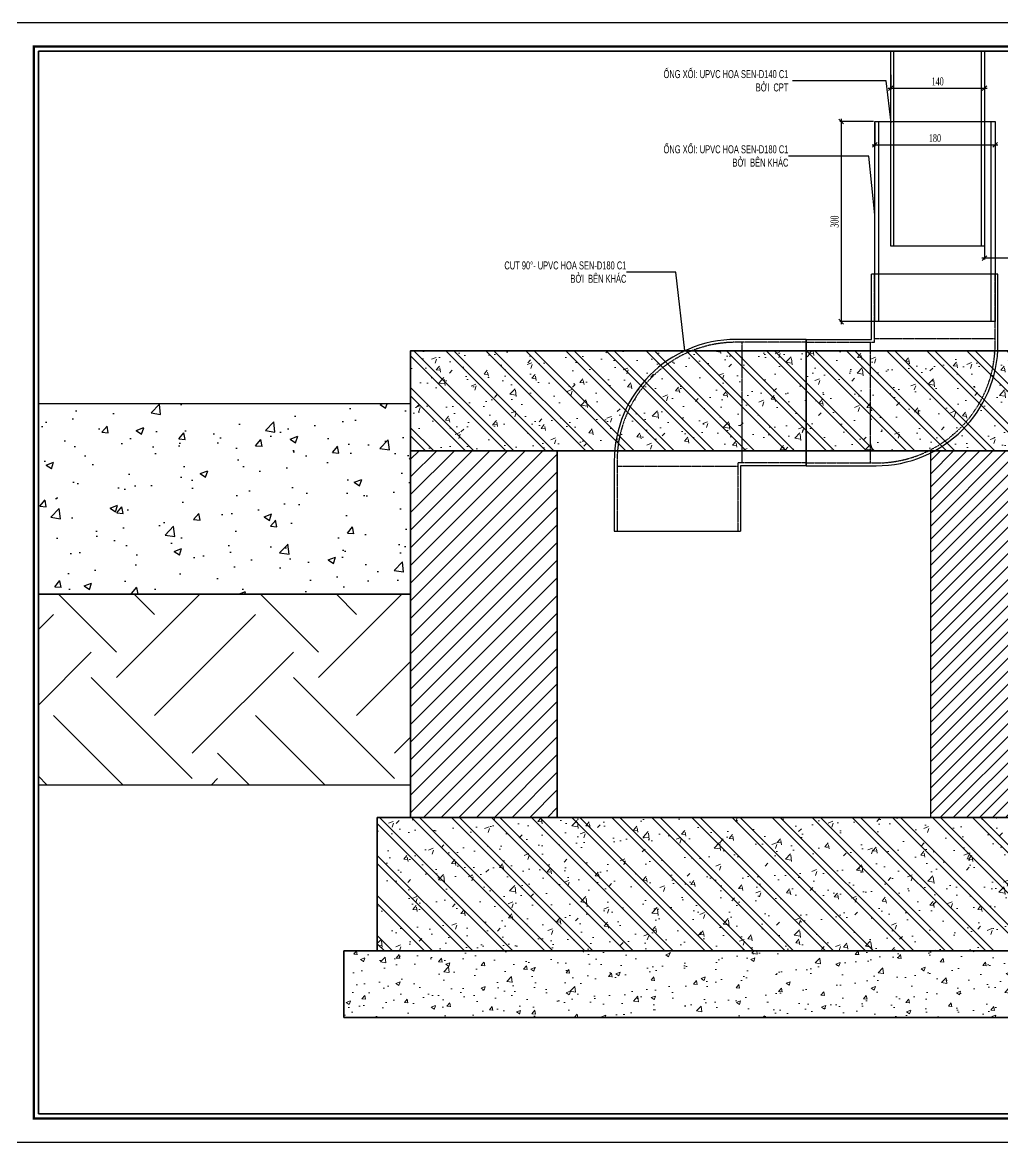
# Model space of a CAD drawing. Header units: inches. Extents: x 1359 to 46357, y -3807 to 191.
# Drawn here: x 27301.5 to 27668.9, y -1109.3 to -689.3 of the extents above; entities that cross this region are included whole.
import ezdxf
from ezdxf.enums import TextEntityAlignment as Align

# ---------------------------------------------------------------- set-up
doc = ezdxf.new("R2010")
doc.units = ezdxf.units.IN
doc.header["$MEASUREMENT"] = 0
doc.linetypes.add('DASHED2', pattern=[9.525, 6.35, -3.175])
doc.linetypes.add('HIDDEN', pattern=[0.375, 0.25, -0.125])
for name, color, linetype in [('2', 2, 'Continuous'), ('3', 3, 'Continuous'), ('A-TUONG', 253, 'Continuous'), ('DASHED', 8, 'DASHED2'), ('DOWNPOUT', 52, 'Continuous'), ('flashing', 6, 'Continuous'), ('ROOFING', 4, 'Continuous')]:
    doc.layers.add(name, color=color, linetype=linetype)
for name, color, linetype, lineweight in [('A-HATCH', 251, 'Continuous', 9), ('Cat', 1, 'Continuous', 35), ('Z-DIMENSIONS-LINES', 1, 'Continuous', 0)]:
    doc.layers.add(name, color=color, linetype=linetype, lineweight=lineweight)
doc.styles.add('ST1', font='vntimeh.shx', dxfattribs={"width": 0.6})
doc.styles.add('ST1H', font='vnshxh.shx', dxfattribs={"width": 0.7})
doc.styles.add('ST4', font='VHARIALN.TTF')
doc.dimstyles.new('3', dxfattribs={"dimtxt": 3.5, "dimasz": 1.8, "dimexe": 1, "dimexo": 0, "dimgap": 1, "dimtad": 1, "dimdec": 0, "dimlfac": 3, "dimzin": 0, "dimdsep": 46, "dimtxsty": 'ST1H', "dimblk": 'OBLIQUE', "dimcen": 1, "dimdle": 1, "dimclrd": 8, "dimclre": 8, "dimclrt": 3, "dimadec": 0, "dimazin": 0, "dimtfac": 1, "dimtdec": 0, "dimtix": 1, "dimtofl": 0, "dimtmove": 1, "dimatfit": 3, "dimfxl": 0.18, "dimtfill": 1, "dimtolj": 1, "dimtzin": 0, "dimlwd": -1, "dimlwe": -1, "dimarcsym": 1})
doc.dimstyles.new('4', dxfattribs={"dimtxt": 3, "dimasz": 1.8, "dimexe": 0.5, "dimexo": 0.5, "dimgap": 1, "dimtad": 1, "dimdec": 0, "dimlfac": 4, "dimzin": 0, "dimdsep": 46, "dimtxsty": 'ST1', "dimblk": 'OBLIQUE', "dimcen": 1, "dimdle": 1, "dimclrd": 8, "dimclre": 8, "dimclrt": 3, "dimadec": 0, "dimazin": 0, "dimtfac": 1, "dimtdec": 0, "dimtix": 1, "dimtmove": 0, "dimatfit": 3, "dimfxl": 0.18, "dimtfill": 1, "dimtolj": 1, "dimtzin": 0, "dimlwd": -1, "dimlwe": -1, "dimarcsym": 1})

# ---------------------------------------------------------------- blocks, each defined once
blk = doc.blocks.new('A$C4AE13D6C')
at = {"layer": 'A-HATCH', "linetype": 'ByBlock'}
h = blk.add_hatch(dxfattribs=at)
h.set_pattern_fill('1BETONG2-BOP', color=256, scale=3.333333, style=0, pattern_type=2)
h.set_pattern_definition([(50, (-1081080.09, -231003.236), (23.90867275, -2.09173783), [2.5, -27.5]), (355, (-1081080.09, -231003.236), (-4.62504445, 25.0730711), [2, -22]), (100.4514, (-1081078.098, -231003.41), (19.28364606, 22.98131807), [2.124673, -23.37140373]), (46.1842, (-1081080.09, -230996.57), (35.5747016, -5.5173005), [3.75, -41.25]), (96.6356, (-1081077.126, -230997.03), (31.1554235, 32.4705957), [3.1870096, -35.0571]), (351.1842, (-1081080.09, -230996.57), (31.1553982, 32.47062), [3, -33]), (21, (-1081076.757, -230998.236), (19.89690174, -13.4206297), [2.5, -27.5]), (226, (-1081076.757, -230998.236), (22.39607075, -12.1846603), [2, -22]), (71.4514, (-1081075.099, -230999.354), (28.00742095, 10.75101656), [2.124673, -23.37140373]), (67.5, (-1081080.09, -231003.236), (-5.19720611, 9.81248206), [0, -21.73333333, 0, -22.33333333, 0, -22.08333333]), (4.5, (-1081080.09, -231003.236), (9.4450308, 12.67010628), [0, -12.73333333, 0, -21.23333333, 0, -8.41666667]), (327.5, (-1081087.5235, -231003.236), (17.794081206, -0.75182906), [0, -8.33333333, 0, -26, 0, -34.5]), (317.5, (-1081090.857, -231003.236), (19.43953898, 3.33683274), [0, -10.83333333, 0, -17.26666667, 0, -24.5]), (315, (-1081080.09, -231003.236), (10.01734607, 10.01734607), []), (315, (-1081080.09, -230999.152), (10.01734607, 10.01734607), [])])
h.paths.add_polyline_path([(33.33, 283.33), (33.33, 333.33), (366.67, 333.33), (366.67, 283.33)])
h = blk.add_hatch(dxfattribs=at)
h.set_pattern_fill('ANSI31', color=256, scale=50, style=0)
h.set_pattern_definition([(45, (-74774.464, 13259.838), (-4.4194174, 4.4194174), [])])
h.paths.add_polyline_path([(33.33, 100), (106.67, 100), (106.67, 283.33), (33.33, 283.33)])
h = blk.add_hatch(dxfattribs=at)
h.set_pattern_fill('ANSI31', color=256, scale=37, style=0)
h.set_pattern_definition([(45, (-1081080.09, -230953.236), (-3.270368863, 3.270368863), [])])
h.paths.add_polyline_path([(366.67, 100), (293.33, 100), (293.33, 283.33), (366.67, 283.33)])
h = blk.add_hatch(dxfattribs=at)
h.set_pattern_fill('1BETONG2-BOP', color=256, scale=3.333333, style=0, pattern_type=2)
h.set_pattern_definition([(50, (-1081080.09, -230953.236), (23.90867275, -2.09173783), [2.5, -27.5]), (355, (-1081080.09, -230953.236), (-4.62504445, 25.0730711), [2, -22]), (100.4514, (-1081078.098, -230953.41), (19.28364606, 22.98131807), [2.124673, -23.37140373]), (46.1842, (-1081080.09, -230946.57), (35.5747016, -5.5173005), [3.75, -41.25]), (96.6356, (-1081077.126, -230947.03), (31.1554235, 32.4705957), [3.1870096, -35.0571]), (351.1842, (-1081080.09, -230946.57), (31.1553982, 32.47062), [3, -33]), (21, (-1081076.757, -230948.236), (19.89690174, -13.4206297), [2.5, -27.5]), (226, (-1081076.757, -230948.236), (22.39607075, -12.1846603), [2, -22]), (71.4514, (-1081075.099, -230949.354), (28.00742095, 10.75101656), [2.124673, -23.37140373]), (67.5, (-1081080.09, -230953.236), (-5.19720611, 9.81248206), [0, -21.73333333, 0, -22.33333333, 0, -22.08333333]), (4.5, (-1081080.09, -230953.236), (9.4450308, 12.67010628), [0, -12.73333333, 0, -21.23333333, 0, -8.41666667]), (327.5, (-1081087.5235, -230953.236), (17.794081206, -0.75182906), [0, -8.33333333, 0, -26, 0, -34.5]), (317.5, (-1081090.857, -230953.236), (19.43953898, 3.33683274), [0, -10.83333333, 0, -17.26666667, 0, -24.5]), (315, (-1081080.09, -230953.236), (10.01734607, 10.01734607), []), (315, (-1081080.09, -230949.152), (10.01734607, 10.01734607), [])])
h.paths.add_polyline_path([(16.67, 33.33), (16.67, 100), (383.33, 100), (383.33, 33.33)])
h = blk.add_hatch(dxfattribs=at)
h.set_pattern_fill('AR-CONC', color=256, scale=2.96, style=0)
h.set_pattern_definition([(50, (-43227.203, -9190.13), (21.2309014, -1.857463), [2.22, -24.42]), (355, (-43227.203, -9190.13), (-4.10704, 22.264887), [1.776, -19.536]), (100.4514, (-43225.433, -9190.284), (17.123878, 20.40741), [1.88671, -20.753807]), (46.1842, (-43227.203, -9184.21), (31.590335, -4.899363), [3.33, -36.63]), (96.6356, (-43224.57, -9184.617), (27.666016, 28.83389), [2.830065, -31.130705]), (351.1842, (-43227.203, -9184.21), (27.665994, 28.83391), [2.664, -29.304]), (21, (-43224.243, -9185.69), (17.668449, -11.917519), [2.22, -24.42]), (326, (-43224.243, -9185.69), (7.202134, 21.464441), [1.776, -19.536]), (71.4514, (-43222.77, -9186.682), (24.87059, 9.546903), [1.88671, -20.753807]), (37.5, (-43227.203, -9190.129), (0.3599317, 9.8536581), [0, -19.2992, 0, -19.832, 0, -19.61]), (7.5, (-43227.203, -9190.129), (7.7868583, 11.6745867), [0, -11.3072, 0, -18.8552, 0, -7.474]), (327.5, (-43233.8035, -9190.129), (15.8011441, -0.6676242), [0, -7.4, 0, -23.088, 0, -30.636]), (317.5, (-43236.764, -9190.129), (17.2623106, 2.9631075), [0, -9.62, 0, -15.3328, 0, -21.756])])
h.paths.add_polyline_path([(400, 0), (400, 33.33), (0, 33.33), (0, 0)])
at = {"color": 8}
for points in [[(33.33, 333.33), (366.67, 333.33), (366.67, 283.33), (33.33, 283.33)], [(33.33, 283.33), (106.67, 283.33), (106.67, 100), (33.33, 100)], [(293.33, 283.33), (366.67, 283.33), (366.67, 100), (293.33, 100)], [(16.67, 100), (383.33, 100), (383.33, 33.33), (16.67, 33.33)], [(0, 33.33), (400, 33.33), (400, 0), (0, 0)]]:
    blk.add_lwpolyline(points, close=True, dxfattribs=at)
at = {"layer": 'A-TUONG', "color": 0, "linetype": 'ByBlock'}
for points in [[(33.33, 100), (106.67, 100), (106.67, 283.33), (33.33, 283.33)], [(366.67, 100), (293.33, 100), (293.33, 283.33), (366.67, 283.33)], [(0, 33.33), (0, 0), (400, 0), (400, 33.33)]]:
    blk.add_lwpolyline(points, close=True, dxfattribs=at)
at = {"layer": 'Cat', "linetype": 'ByBlock'}
for points in [[(33.33, 283.33), (33.33, 333.33), (366.67, 333.33), (366.67, 283.33)], [(16.67, 33.33), (16.67, 100), (383.33, 100), (383.33, 33.33)]]:
    blk.add_lwpolyline(points, close=True, dxfattribs=at)
at = {"layer": 'Z-DIMENSIONS-LINES', "color": 6, "linetype": 'ByBlock'}
for p, q in [((106.67, 283.33), (106.67, 100)), ((293.33, 100), (293.33, 283.33)), ((106.67, 100), (293.33, 100))]:
    blk.add_line(p, q, dxfattribs=at)
blk = doc.blocks.new('A2SBCVN-D')
at = {"layer": '2', "color": 157, "linetype": 'Continuous'}
blk.add_lwpolyline([(0, 420), (594, 420), (594, 0), (0, 0)], close=True, dxfattribs=at)
at = {"layer": '2', "color": 167, "linetype": 'Continuous', "const_width": 0.871}
blk.add_lwpolyline([(10.59, 9.07), (583.41, 9.07), (583.41, 410.93), (10.59, 410.93)], close=True, dxfattribs=at)
at = {"layer": '2', "color": 147, "linetype": 'Continuous'}
blk.add_lwpolyline([(12.33, 10.81), (581.67, 10.81), (581.67, 409.19), (12.33, 409.19)], close=True, dxfattribs=at)
at = {"layer": '3', "ltscale": 0.5, "style": 'ST4'}
for tag, p in [('TENBANVE', (551.34, 319.39)), ('STT', (569.26, 24.56))]:
    blk.add_attdef(tag, text='', height=3, dxfattribs=at).set_placement(p, align=Align.MIDDLE_CENTER)
blk = doc.blocks.new('D90-90')
at = {"layer": 'ROOFING', "color": 254}
for p, q in [((-296909.85, -76158.36), (-296964.35, -76158.36)), ((-296909.85, -76158.36), (-296909.85, -76256.86)), ((-297059.35, -76253.36), (-297059.35, -76307.86)), ((-296909.85, -76256.86), (-296960.85, -76256.86)), ((-296960.85, -76256.86), (-296960.85, -76307.86)), ((-297059.35, -76307.86), (-296960.85, -76307.86))]:
    blk.add_line(p, q, dxfattribs=at)
at = {"layer": 'ROOFING', "color": 254, "linetype": 'HIDDEN'}
for p, q in [((-296909.85, -76160.56), (-296964.35, -76160.56)), ((-296959.67, -76254.66), (-296959.67, -76160.56)), ((-297057.15, -76253.36), (-297057.15, -76307.86)), ((-296909.85, -76254.66), (-296963.05, -76254.66)), ((-296963.05, -76254.66), (-296963.05, -76307.86)), ((-296963.05, -76257.5), (-297057.15, -76257.5))]:
    blk.add_line(p, q, dxfattribs=at)
at = {"layer": 'ROOFING', "color": 254}
blk.add_arc((-296964.35, -76253.36), 95, 90, 180, dxfattribs=at)
at = {"layer": 'ROOFING', "color": 254, "linetype": 'HIDDEN'}
blk.add_arc((-296964.35, -76253.36), 92.8, 90, 180, dxfattribs=at)
blk = doc.blocks.new('_Oblique')
at = {"color": 0, "linetype": 'ByBlock', "lineweight": -2}
blk.add_line((-0.5, -0.5), (0.5, 0.5), dxfattribs=at)
blk = doc.blocks.new('*D401')
at = {"color": 8, "linetype": 'Continuous', "transparency": 16777216}
for p, q in [((27662.09, -764.43), (27662.09, -778.24)), ((27683.25, -765.35), (27683.25, -778.24)), ((27684.25, -777.74), (27661.09, -777.74))]:
    blk.add_line(p, q, dxfattribs=at)
at = {"layer": 'Defpoints', "color": 0, "transparency": 16777216}
for p in [(27662.09, -763.93), (27683.25, -764.85), (27662.09, -777.74)]:
    blk.add_point(p, dxfattribs=at)
at = {"color": 8, "transparency": 16777216, "xscale": 1.8, "yscale": 1.8, "zscale": 1.8, "rotation": 180}
blk.add_blockref('_Oblique', (27662.09, -777.74), dxfattribs=at)
at = {"color": 8, "transparency": 16777216, "xscale": 1.8, "yscale": 1.8, "zscale": 1.8}
blk.add_blockref('_Oblique', (27683.25, -777.74), dxfattribs=at)
at = {"color": 3, "transparency": 16777216, "insert": (27672.67, -775.24), "char_height": 3, "attachment_point": 5, "style": 'ST1', "bg_fill": 3, "box_fill_scale": 1.25, "bg_fill_color": 256, "bg_fill_true_color": 13158600, "bg_fill_transparency": 0}
blk.add_mtext('\\A1;85', dxfattribs=at)
blk = doc.blocks.new('*D402')
at = {"color": 8, "linetype": 'Continuous', "transparency": 16777216}
for p, q in [((27627.01, -708.99), (27627.01, -714.49)), ((27662.09, -708.99), (27662.09, -714.49)), ((27626.01, -713.99), (27663.09, -713.99))]:
    blk.add_line(p, q, dxfattribs=at)
at = {"layer": 'Defpoints', "color": 0, "transparency": 16777216}
for p in [(27627.01, -708.49), (27662.09, -708.49), (27662.09, -713.99)]:
    blk.add_point(p, dxfattribs=at)
at = {"color": 8, "transparency": 16777216, "xscale": 1.8, "yscale": 1.8, "zscale": 1.8, "rotation": 180}
blk.add_blockref('_Oblique', (27627.01, -713.99), dxfattribs=at)
at = {"color": 8, "transparency": 16777216, "xscale": 1.8, "yscale": 1.8, "zscale": 1.8}
blk.add_blockref('_Oblique', (27662.09, -713.99), dxfattribs=at)
at = {"color": 3, "transparency": 16777216, "insert": (27644.55, -711.49), "char_height": 3, "attachment_point": 5, "style": 'ST1', "bg_fill": 3, "box_fill_scale": 1.25, "bg_fill_color": 256, "bg_fill_true_color": 13158600, "bg_fill_transparency": 0}
blk.add_mtext('\\A1;140', dxfattribs=at)
blk = doc.blocks.new('*D403')
at = {"color": 8, "linetype": 'Continuous', "transparency": 16777216}
for p, q in [((27620.98, -726.98), (27620.98, -735.73)), ((27666.09, -726.98), (27666.09, -735.73)), ((27619.98, -735.23), (27667.09, -735.23))]:
    blk.add_line(p, q, dxfattribs=at)
at = {"layer": 'Defpoints', "color": 0, "transparency": 16777216}
for p in [(27620.98, -726.48), (27666.09, -726.48), (27666.09, -735.23)]:
    blk.add_point(p, dxfattribs=at)
at = {"color": 8, "transparency": 16777216, "xscale": 1.8, "yscale": 1.8, "zscale": 1.8, "rotation": 180}
blk.add_blockref('_Oblique', (27620.98, -735.23), dxfattribs=at)
at = {"color": 8, "transparency": 16777216, "xscale": 1.8, "yscale": 1.8, "zscale": 1.8}
blk.add_blockref('_Oblique', (27666.09, -735.23), dxfattribs=at)
at = {"color": 3, "transparency": 16777216, "insert": (27643.54, -732.73), "char_height": 3, "attachment_point": 5, "style": 'ST1', "bg_fill": 3, "box_fill_scale": 1.25, "bg_fill_color": 256, "bg_fill_true_color": 13158600, "bg_fill_transparency": 0}
blk.add_mtext('\\A1;180', dxfattribs=at)
blk = doc.blocks.new('*D404')
at = {"color": 8, "linetype": 'Continuous', "transparency": 16777216}
for p, q in [((27620.48, -726.48), (27607.91, -726.48)), ((27608.41, -725.48), (27608.41, -802.54)), ((27620.48, -801.54), (27607.91, -801.54))]:
    blk.add_line(p, q, dxfattribs=at)
at = {"layer": 'Defpoints', "color": 0, "transparency": 16777216}
for p in [(27620.98, -726.48), (27608.41, -801.54), (27620.98, -801.54)]:
    blk.add_point(p, dxfattribs=at)
at = {"color": 8, "transparency": 16777216, "xscale": 1.8, "yscale": 1.8, "zscale": 1.8}
for p, rotation in [((27608.41, -726.48), 90), ((27608.41, -801.54), 270)]:
    blk.add_blockref('_Oblique', p, dxfattribs=dict(at, rotation=rotation))
at = {"color": 3, "transparency": 16777216, "insert": (27605.91, -764.01), "char_height": 3, "attachment_point": 5, "rotation": 90, "style": 'ST1', "bg_fill": 3, "box_fill_scale": 1.25, "bg_fill_color": 256, "bg_fill_true_color": 13158600, "bg_fill_transparency": 0}
blk.add_mtext('\\A1;300', dxfattribs=at)

msp = doc.modelspace()

# ---------------------------------------------------------------- hatches: boundary and pattern name
at = {"layer": 'flashing'}
h = msp.add_hatch(dxfattribs=at)
h.set_pattern_fill('AR-CONC', color=8, scale=4.017857, style=0)
h.set_pattern_definition([(50, (-7257.871, 7446.086), (28.81849, -2.521291), [3.013393, -33.147321]), (355, (-7257.87, 7446.086), (-5.57483, 30.222005), [2.410714, -26.517857]), (100.4514, (-7255.47, 7445.876), (23.24368, 27.700696), [2.56099, -28.170888]), (46.1842, (-7257.87, 7454.12), (42.88022, -6.650318), [4.52009, -49.72098]), (96.6356, (-7254.298, 7453.567), (37.55341, 39.138664), [3.841485, -42.256326]), (351.1842, (-7257.87, 7454.12), (37.55338, 39.138694), [3.61607, -39.776786]), (21, (-7253.853, 7452.113), (23.982873, -16.176652), [3.013393, -33.147321]), (326, (-7253.853, 7452.113), (9.776062, 29.135493), [2.410714, -26.517857]), (71.4514, (-7251.855, 7450.765), (33.758945, 12.958815), [2.56099, -28.170888]), (37.5, (-7257.871, 7446.086), (0.4885656, 13.3751995), [0, -26.1964286, 0, -26.919643, 0, -26.6183036]), (7.5, (-7257.871, 7446.086), (10.569758, 15.846899), [0, -15.348214, 0, -25.59375, 0, -10.145089]), (327.5, (-7266.831, 7446.086), (21.448223, -0.9062225), [0, -10.044643, 0, -31.339286, 0, -41.5848214]), (317.5, (-7270.849, 7446.086), (23.431587, 4.022075), [0, -13.058036, 0, -20.8125, 0, -29.53125])])
h.paths.add_polyline_path([(27446.9645, -832.3288), (27307.44, -832.3288), (27307.44, -903.7575), (27446.9645, -903.7575)])
h = msp.add_hatch(dxfattribs=at)
h.set_pattern_fill('EARTH', color=8, scale=214.285714, angle=45, style=0)
h.set_pattern_definition([(45, (-7257.87, 7446.086), (5e-15, 75.76144), [53.57143, -53.57143]), (45, (-7272.076, 7460.29), (5e-15, 75.76144), [53.57143, -53.57143]), (45, (-7286.28, 7474.496), (5e-15, 75.76144), [53.57143, -53.57143]), (135, (-7286.28, 7483.967), (-75.76144, 1e-14), [53.57143, -53.57143]), (135, (-7272.076, 7498.17), (-75.76144, 1e-14), [53.57143, -53.57143]), (135, (-7257.87, 7512.377), (-75.76144, 1e-14), [53.57143, -53.57143])])
h.paths.add_polyline_path([(27446.9645, -903.7575), (27307.44, -903.7575), (27307.44, -975.1862), (27446.9645, -975.1862)])

# ---------------------------------------------------------------- linework, layer by layer
at = {"color": 8}
for points in [[(27307.44, -700.1506), (27816.129, -700.1506), (27816.129, -1098.5305), (27307.44, -1098.5305)], [(27446.9645, -832.3288), (27307.44, -832.3288), (27307.44, -903.7575), (27446.9645, -903.7575)], [(27446.9645, -903.7575), (27307.44, -903.7575), (27307.44, -975.1862), (27446.9645, -975.1862)]]:
    msp.add_lwpolyline(points, close=True, dxfattribs=at)
at = {"layer": 'DOWNPOUT'}
for points in [[(27662.0931, -700.1506), (27662.0931, -773.2425), (27627.0068, -773.2425), (27627.0068, -700.1506)], [(27628.1715, -773.2425), (27628.1715, -700.1506)], [(27660.9284, -773.2425), (27660.9284, -700.1506)]]:
    msp.add_lwpolyline(points, dxfattribs=at)
at = {"layer": 'DOWNPOUT', "color": 1, "true_color": 0xfa051e}
msp.add_lwpolyline([(27666.0931, -726.484), (27666.0931, -801.5388), (27620.9821, -801.5388), (27620.9821, -726.484)], close=True, dxfattribs=at)
for points in [[(27622.4796, -801.5388), (27622.4796, -726.484)], [(27664.5957, -801.5388), (27664.5957, -726.484)]]:
    msp.add_lwpolyline(points, dxfattribs=at)

# ---------------------------------------------------------------- block references
at = {"color": 8, "xscale": 0.75, "yscale": 0.7499999999708962, "zscale": 0.75}
msp.add_blockref('A$C4AE13D6C', (27421.9638, -1062.4697), dxfattribs=at)
at = {"layer": '2'}
msp.add_blockref('A2SBCVN-D', (27295.1089, -1109.3405), dxfattribs=at)
at = {"layer": 'DASHED', "linetype": 'ByBlock', "xscale": 0.481050500224228, "yscale": 0.4810505002733407, "zscale": 0.4810505001106927, "rotation": 180}
msp.add_blockref('D90-90', (-115233.3961, -37491.6086), dxfattribs=at)
at = {"layer": 'DASHED', "linetype": 'ByBlock', "xscale": 0.481050500224228, "yscale": 0.4810505002733407, "zscale": 0.4810505001106927}
msp.add_blockref('D90-90', (170423.8648, 35827.8068), dxfattribs=at)

# ---------------------------------------------------------------- next in the draw order: texts
at = {"layer": '3', "char_height": 3, "attachment_point": 6, "style": 'ST1H', "bg_fill": 2}
for s, insert in [('\\A1;èng xèi: Upvc HOA SEN-d180 c1\\PBëI  B£N KH¸C', (27588.6005, -739.4373)), ('\\A1;CUT 90%%D- Upvc HOA SEN-d180 c1\\PBëI  B£N KH¸C', (27527.8791, -782.9738))]:
    msp.add_mtext(s, dxfattribs=dict(at, insert=insert))

# ---------------------------------------------------------------- next in the draw order: dimensions: what is measured, and where the dimension line sits
at = {"color": 8}
for base, p1, p2, picture, middle in [((27662.0931, -713.9858), (27627.0068, -708.4934), (27662.0931, -708.4934), '*D402', (27644.55, -711.4858)), ((27666.0931, -735.2289), (27620.9821, -726.484), (27666.0931, -726.484), '*D403', (27643.5376, -732.7289)), ((27662.0931, -777.7442), (27683.2479, -764.8512), (27662.0931, -763.9264), '*D401', (27672.6705, -775.2442))]:
    dim = msp.add_linear_dim(base=base, p1=p1, p2=p2, dimstyle='4', dxfattribs=at)
    dim.commit()
    dim.dimension.update_dxf_attribs({"geometry": picture, "text_midpoint": middle})

# ---------------------------------------------------------------- next in the draw order: dimensions: what is measured, and where the dimension line sits
dim = msp.add_linear_dim(base=(27608.4053, -801.5388), p1=(27620.9821, -726.484), p2=(27620.9821, -801.5388), angle=90, dimstyle='4', dxfattribs=at)
dim.commit()
dim.dimension.update_dxf_attribs({"geometry": '*D404', "text_midpoint": (27605.9053, -764.0114)})

# ---------------------------------------------------------------- next in the draw order: leaders
at = {"color": 9}
msp.add_leader([(27549.7493, -812.4696), (27546.4181, -782.9738), (27527.8791, -782.9738)], dimstyle='3', override={"dimgap": 1, "dimtad": 0}, dxfattribs=at)

# ---------------------------------------------------------------- next in the draw order: leaders
for points in [[(27627.16, -727.0502), (27625.2043, -711.2423), (27588.6005, -711.2423)], [(27620.9821, -761.4323), (27618.734, -739.4373), (27588.6005, -739.4373)]]:
    msp.add_leader(points, dimstyle='3', override={"dimgap": 1, "dimtad": 0}, dxfattribs=at)

# ---------------------------------------------------------------- next in the draw order: texts
at = {"layer": '3', "insert": (27588.6005, -711.2423), "char_height": 3, "attachment_point": 6, "style": 'ST1H', "bg_fill": 2}
msp.add_mtext('\\A1;èng xèi: Upvc HOA SEN-d140 c1\\PBëI  cpt', dxfattribs=at)

doc.saveas('drawing.dxf')
